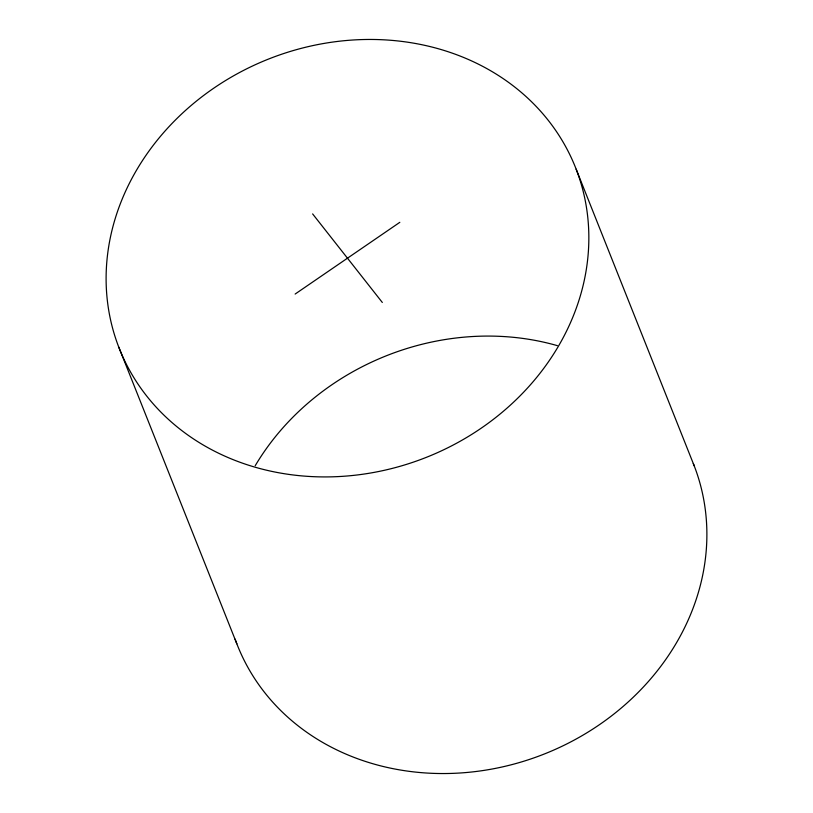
<?xml version="1.0" encoding="UTF-8"?>
<svg xmlns="http://www.w3.org/2000/svg" width="813" height="813" viewBox="0 0 813 813"><rect width="100%" height="100%" fill="white"/><g stroke="black" fill="none" stroke-linecap="round" stroke-linejoin="round"><path stroke-width="1.22" d="M295.139 294.052L399.823 222.325M312.629 213.91L382.323 302.466M576.163 169.195A245.394 214.205 -21.7 0 1 300.007 475.727A245.394 214.205 -21.7 0 1 166.269 129.643A245.394 214.205 -21.7 0 1 576.163 169.195L694.2 465.819M118.8 347.181L236.837 643.805M693.296 463.522A245.394 214.205 -21.7 0 1 541.407 755.135A245.394 214.205 -21.7 0 1 235.12 639.17M255.211 465.717A245.394 214.205 -21.7 0 1 557.423 345.667"/></g></svg>
